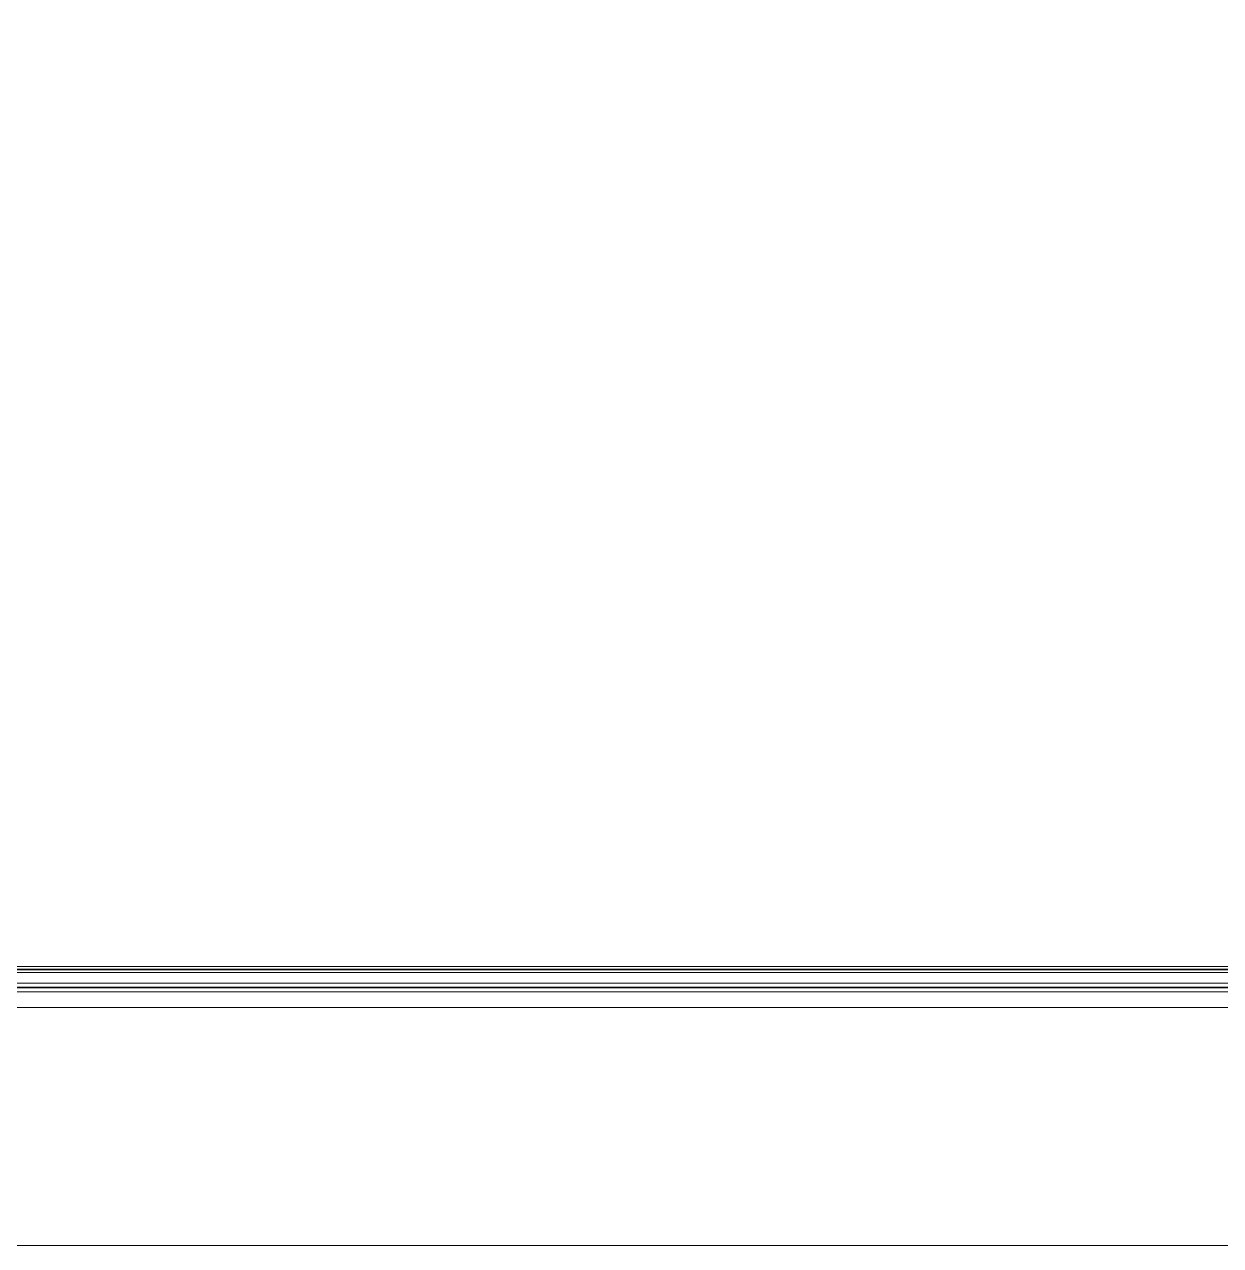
# Model space of a CAD drawing. Extents: x -1299 to 23780, y -3010 to 8106.
# Drawn here: x 13394.7 to 13572.1, y 284.7 to 465.7 of the extents above; entities that cross this region are included whole.
import ezdxf

# ---------------------------------------------------------------- set-up
doc = ezdxf.new("R2010")
doc.units = 0
doc.header["$LTSCALE"] = 25
doc.header["$MEASUREMENT"] = 0
doc.layers.get('0').update_dxf_attribs({"color": 9, "lineweight": 9})
for name, color, linetype, lineweight in [('06D', 9, 'Continuous', 9), ('10', 9, 'Continuous', 9), ('15', 9, 'Continuous', 9)]:
    doc.layers.add(name, color=color, linetype=linetype, lineweight=lineweight)

# ---------------------------------------------------------------- blocks, each defined once
blk = doc.blocks.new('*U478')
at = {"layer": '15'}
for p, q in [((1.47, -18.95), (95.17, -18.95)), ((1.47, -19.35), (95.17, -19.35)), ((1.47, -19.42), (95.17, -19.42)), ((1.47, -19.82), (95.17, -19.82)), ((1.47, -21.42), (95.17, -21.42)), ((1.47, -22.02), (95.17, -22.02)), ((1.47, -22.1), (95.17, -22.1)), ((1.47, -22.7), (95.17, -22.7))]:
    blk.add_line(p, q, dxfattribs=at)
blk = doc.blocks.new('*U476')
at = {"layer": '15'}
for p, q in [((-1.47, -18.95), (-170.3, -18.95)), ((-1.47, -19.35), (-170.3, -19.35)), ((-1.47, -19.42), (-170.3, -19.42)), ((-1.47, -19.82), (-170.3, -19.82)), ((-1.47, -21.42), (-170.3, -21.42)), ((-1.47, -22.02), (-170.3, -22.02)), ((-1.47, -22.1), (-170.3, -22.1)), ((-1.47, -22.7), (-170.3, -22.7))]:
    blk.add_line(p, q, dxfattribs=at)
blk = doc.blocks.new('p-2. kat planı')
at = {"layer": '06D'}
for points in [[(15478.82, 284.7), (13012.2, 284.7), (13012.2, 1124.03)], [(13047.5, 1124.03), (13047.5, 320), (15478.82, 320)]]:
    blk.add_lwpolyline(points, dxfattribs=at)
at = {"layer": '10'}
for name, p in [('*U478', (13345.83, 345)), ('*U476', (13579.17, 345))]:
    blk.add_blockref(name, p, dxfattribs=at)

msp = doc.modelspace()

# ---------------------------------------------------------------- block references
msp.add_blockref('p-2. kat planı', (0, 0))

doc.saveas('drawing.dxf')
